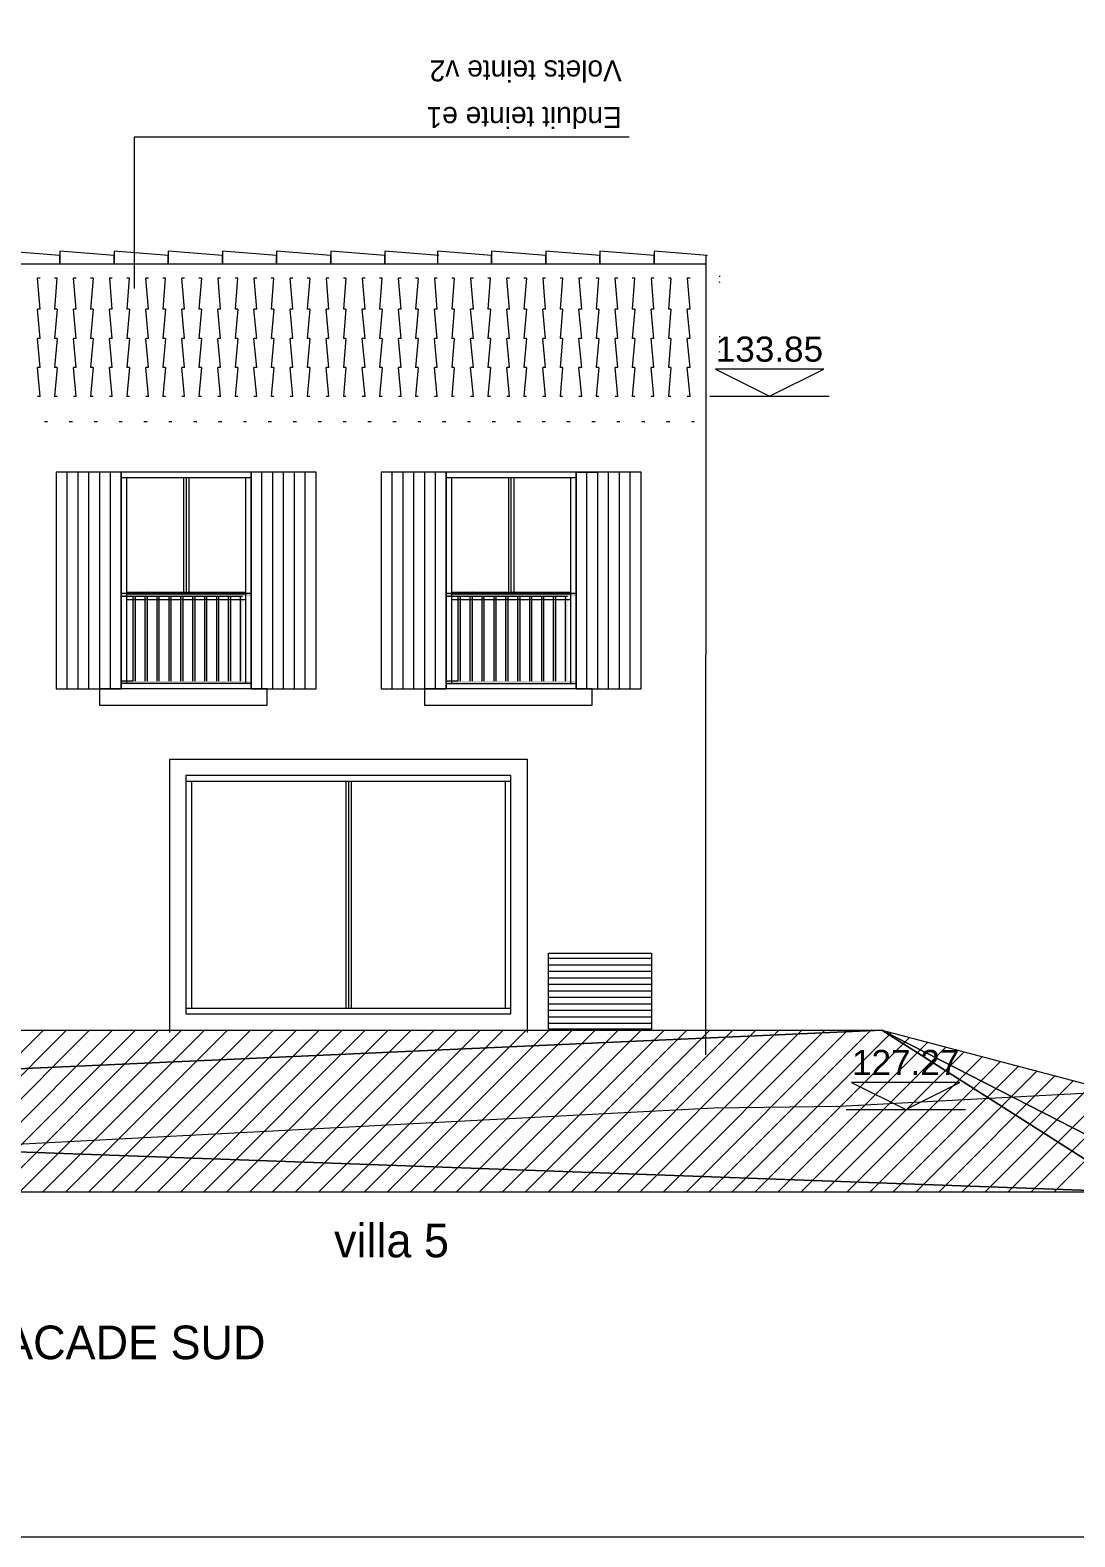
# Model space of a CAD drawing. Header units: metres. Extents: x 1.8 to 61.8, y -55.6 to -11.3.
# Drawn here: x 19.09 to 23.91, y -53.31 to -46.36 of the extents above; entities that cross this region are included whole.
import ezdxf
from ezdxf.enums import TextEntityAlignment as Align
from ezdxf.lldxf.tags import DXFTag

# ---------------------------------------------------------------- set-up
doc = ezdxf.new("R2010")
doc.units = ezdxf.units.M
doc.header["$MEASUREMENT"] = 0
for name, color, linetype in [('Calque commun', 7, 'Continuous'), ('Calque59', 7, 'Continuous'), ('Cotations', 7, 'Continuous'), ('Textes', 7, 'Continuous')]:
    doc.layers.add(name, color=color, linetype=linetype)
doc.styles.add('Arial', font='arial.ttf', dxfattribs={"height": 0.231939})
doc.styles.add('Century Gothic', font='GOTHIC.TTF', dxfattribs={"height": 0.310302})
doc.styles.add('Century Gothic2', font='GOTHIC.TTF', dxfattribs={"height": 0.193938})
tags = doc.linetypes.add('HIDDEN', pattern=[0.375, 0.25, -0.125]).pattern_tags.tags
tags[6:7] = [DXFTag(74, 4), DXFTag(75, 0), DXFTag(340, '0'), DXFTag(46, 1.0), DXFTag(50, 0.0), DXFTag(44, 0.0), DXFTag(45, 0.0)]
tags[4:5] = [DXFTag(74, 4), DXFTag(75, 0), DXFTag(340, '0'), DXFTag(46, 1.0), DXFTag(50, 0.0), DXFTag(44, 0.0), DXFTag(45, 0.0)]

# ---------------------------------------------------------------- blocks, each defined once
blk = doc.blocks.new('hatch5')
at = {"layer": 'Calque commun', "color": 8, "linetype": 'Continuous', "lineweight": 9}
for p, q in [((-52.078, 14.058), (-52.078, 12.058)), ((-51.978, 14.058), (-51.978, 12.058)), ((-51.878, 14.058), (-51.878, 12.058)), ((-51.778, 14.058), (-51.778, 12.058)), ((-51.678, 14.058), (-51.678, 12.058)), ((-51.578, 14.058), (-51.578, 12.058))]:
    blk.add_line(p, q, dxfattribs=at)
mesh = blk.add_polyface(dxfattribs=at)
corners = [(-51.478, 14.058), (-52.078, 14.058), (-52.078, 12.058), (-51.478, 12.058)]
mesh.append_faces([[corners[k] for k in face] for face in [(0, 1, 2, 3)]], dxfattribs={"color": 8})
blk = doc.blocks.new('hatch6')
at = {"layer": 'Calque commun', "color": 8, "linetype": 'Continuous', "lineweight": 9}
for p, q in [((-55.078, 14.058), (-55.078, 12.058)), ((-54.978, 14.058), (-54.978, 12.058)), ((-54.878, 14.058), (-54.878, 12.058)), ((-54.778, 14.058), (-54.778, 12.058)), ((-54.678, 14.058), (-54.678, 12.058)), ((-54.578, 14.058), (-54.578, 12.058))]:
    blk.add_line(p, q, dxfattribs=at)
mesh = blk.add_polyface(dxfattribs=at)
corners = [(-54.478, 14.058), (-55.078, 14.058), (-55.078, 12.058), (-54.478, 12.058)]
mesh.append_faces([[corners[k] for k in face] for face in [(0, 1, 2, 3)]], dxfattribs={"color": 8})
blk = doc.blocks.new('hatch7')
at = {"layer": 'Calque commun', "color": 8, "linetype": 'Continuous', "lineweight": 9}
for p, q in [((-53.278, 12.058), (-53.278, 14.058)), ((-53.178, 12.058), (-53.178, 14.058)), ((-53.078, 12.058), (-53.078, 14.058)), ((-52.978, 12.058), (-52.978, 14.058)), ((-52.878, 12.058), (-52.878, 14.058)), ((-52.778, 12.058), (-52.778, 14.058))]:
    blk.add_line(p, q, dxfattribs=at)
mesh = blk.add_polyface(dxfattribs=at)
corners = [(-53.278, 14.058), (-53.278, 12.058), (-52.678, 12.058), (-52.678, 14.058)]
mesh.append_faces([[corners[k] for k in face] for face in [(0, 1, 2, 3)]], dxfattribs={"color": 8})
blk = doc.blocks.new('hatch8')
at = {"layer": 'Calque commun', "color": 8, "linetype": 'Continuous', "lineweight": 9}
for p, q in [((-50.278, 12.058), (-50.278, 14.058)), ((-50.178, 12.058), (-50.178, 14.058)), ((-50.078, 12.058), (-50.078, 14.058)), ((-49.978, 12.058), (-49.978, 14.058)), ((-49.878, 12.058), (-49.878, 14.058)), ((-49.778, 12.058), (-49.778, 14.058))]:
    blk.add_line(p, q, dxfattribs=at)
mesh = blk.add_polyface(dxfattribs=at)
corners = [(-50.278, 14.058), (-50.278, 12.058), (-49.678, 12.058), (-49.678, 14.058)]
mesh.append_faces([[corners[k] for k in face] for face in [(0, 1, 2, 3)]], dxfattribs={"color": 8})
blk = doc.blocks.new('hatch12')
at = {"layer": 'Calque commun', "color": 11, "linetype": 'Continuous', "lineweight": 9}
for p, q in [((-50.532, 9.573), (-49.582, 9.573)), ((-50.532, 9.513), (-49.582, 9.513)), ((-50.532, 9.453), (-49.582, 9.453)), ((-50.532, 9.393), (-49.582, 9.393)), ((-50.532, 9.333), (-49.582, 9.333)), ((-50.532, 9.273), (-49.582, 9.273)), ((-50.532, 9.213), (-49.582, 9.213)), ((-50.532, 9.153), (-49.582, 9.153)), ((-50.532, 9.093), (-49.582, 9.093)), ((-50.532, 9.033), (-49.582, 9.033)), ((-50.532, 8.973), (-49.582, 8.973))]:
    blk.add_line(p, q, dxfattribs=at)
mesh = blk.add_polyface(dxfattribs=at)
corners = [(-50.532, 9.619), (-49.582, 9.619), (-49.582, 8.919), (-50.532, 8.919)]
mesh.append_faces([[corners[k] for k in face] for face in [(0, 1, 2, 3)]], dxfattribs={"color": 11})
blk = doc.blocks.new('TOIT FACADE seul680')
at = {"layer": 'Calque commun', "color": 7, "linetype": 'Continuous', "lineweight": 9}
blk.add_line((64.133, -25.9), (64.132, -18.52), dxfattribs=at)
at = {"layer": 'Calque59', "color": 32, "linetype": 'Continuous', "lineweight": 9}
for p, q in [((64.28, -19.019), (64.304, -18.731)), ((64.28, -18.731), (64.305, -18.731)), ((64.456, -18.731), (64.48, -18.731)), ((64.457, -18.731), (64.48, -19.019)), ((64.614, -19.019), (64.637, -18.731)), ((64.614, -18.731), (64.639, -18.731)), ((64.789, -18.731), (64.814, -18.731)), ((64.791, -18.731), (64.814, -19.019)), ((64.947, -19.019), (64.97, -18.731)), ((64.947, -18.731), (64.972, -18.731)), ((65.122, -18.731), (65.147, -18.731)), ((65.124, -18.731), (65.147, -19.019)), ((65.28, -19.019), (65.304, -18.731)), ((65.28, -18.731), (65.305, -18.731)), ((65.456, -18.731), (65.48, -18.731)), ((65.457, -18.731), (65.48, -19.019)), ((65.614, -19.019), (65.637, -18.731)), ((65.614, -18.731), (65.639, -18.731)), ((65.789, -18.731), (65.814, -18.731)), ((65.791, -18.731), (65.814, -19.019)), ((65.947, -19.019), (65.97, -18.731)), ((65.947, -18.731), (65.972, -18.731)), ((66.122, -18.731), (66.147, -18.731)), ((66.124, -18.731), (66.147, -19.019)), ((66.28, -19.019), (66.304, -18.731)), ((66.28, -18.731), (66.305, -18.731)), ((66.456, -18.731), (66.48, -18.731)), ((66.457, -18.731), (66.48, -19.019)), ((66.614, -19.019), (66.637, -18.731)), ((66.614, -18.731), (66.639, -18.731)), ((66.789, -18.731), (66.814, -18.731)), ((66.791, -18.731), (66.814, -19.019)), ((66.947, -19.019), (66.97, -18.731)), ((66.947, -18.731), (66.972, -18.731)), ((67.122, -18.731), (67.147, -18.731)), ((67.124, -18.731), (67.147, -19.019)), ((67.28, -19.019), (67.304, -18.731)), ((67.28, -18.731), (67.305, -18.731)), ((67.456, -18.731), (67.48, -18.731)), ((67.457, -18.731), (67.48, -19.019)), ((67.614, -19.019), (67.637, -18.731)), ((67.614, -18.731), (67.639, -18.731)), ((67.789, -18.731), (67.814, -18.731)), ((67.791, -18.731), (67.814, -19.019)), ((67.947, -19.019), (67.97, -18.731)), ((67.947, -18.731), (67.972, -18.731)), ((68.122, -18.731), (68.147, -18.731)), ((68.124, -18.731), (68.147, -19.019)), ((68.28, -19.019), (68.304, -18.731)), ((68.28, -18.731), (68.305, -18.731)), ((68.455, -18.731), (68.48, -18.731)), ((68.457, -18.731), (68.48, -19.019)), ((68.614, -19.019), (68.637, -18.731)), ((68.614, -18.731), (68.639, -18.731)), ((68.789, -18.731), (68.814, -18.731)), ((68.791, -18.731), (68.814, -19.019)), ((68.947, -19.019), (68.97, -18.731)), ((68.947, -18.731), (68.972, -18.731)), ((69.122, -18.731), (69.147, -18.731)), ((69.124, -18.731), (69.147, -19.019)), ((69.28, -19.019), (69.304, -18.731)), ((69.28, -18.731), (69.305, -18.731)), ((69.455, -18.731), (69.48, -18.731)), ((69.457, -18.731), (69.48, -19.019)), ((69.614, -19.019), (69.637, -18.731)), ((69.614, -18.731), (69.639, -18.731)), ((69.789, -18.731), (69.814, -18.731)), ((69.791, -18.731), (69.814, -19.019)), ((69.947, -19.019), (69.97, -18.731)), ((69.947, -18.731), (69.972, -18.731)), ((70.122, -18.731), (70.147, -18.731)), ((70.124, -18.731), (70.147, -19.019)), ((70.28, -19.019), (70.304, -18.731)), ((70.28, -18.731), (70.305, -18.731)), ((64.28, -19.288), (64.305, -19.019)), ((64.28, -19.019), (64.305, -19.019)), ((64.456, -19.019), (64.48, -19.288)), ((64.456, -19.019), (64.48, -19.019)), ((64.614, -19.288), (64.639, -19.019)), ((64.614, -19.019), (64.639, -19.019)), ((64.789, -19.019), (64.814, -19.288)), ((64.789, -19.019), (64.814, -19.019)), ((64.947, -19.288), (64.972, -19.019)), ((64.947, -19.019), (64.972, -19.019)), ((65.122, -19.019), (65.147, -19.288)), ((65.122, -19.019), (65.147, -19.019)), ((65.28, -19.288), (65.305, -19.019)), ((65.28, -19.019), (65.305, -19.019)), ((65.456, -19.019), (65.48, -19.288)), ((65.456, -19.019), (65.48, -19.019)), ((65.614, -19.288), (65.639, -19.019)), ((65.614, -19.019), (65.639, -19.019)), ((65.789, -19.019), (65.814, -19.288)), ((65.789, -19.019), (65.814, -19.019)), ((65.947, -19.288), (65.972, -19.019)), ((65.947, -19.019), (65.972, -19.019)), ((66.122, -19.019), (66.147, -19.288)), ((66.122, -19.019), (66.147, -19.019)), ((66.28, -19.288), (66.305, -19.019)), ((66.28, -19.019), (66.305, -19.019)), ((66.456, -19.019), (66.48, -19.288)), ((66.456, -19.019), (66.48, -19.019)), ((66.614, -19.288), (66.639, -19.019)), ((66.614, -19.019), (66.639, -19.019)), ((66.789, -19.019), (66.814, -19.288)), ((66.789, -19.019), (66.814, -19.019)), ((66.947, -19.288), (66.972, -19.019)), ((66.947, -19.019), (66.972, -19.019)), ((67.122, -19.019), (67.147, -19.288)), ((67.122, -19.019), (67.147, -19.019)), ((67.28, -19.288), (67.305, -19.019)), ((67.28, -19.019), (67.305, -19.019)), ((67.456, -19.019), (67.48, -19.288)), ((67.456, -19.019), (67.48, -19.019)), ((67.614, -19.288), (67.639, -19.019)), ((67.614, -19.019), (67.639, -19.019)), ((67.789, -19.019), (67.814, -19.288)), ((67.789, -19.019), (67.814, -19.019)), ((67.947, -19.288), (67.972, -19.019)), ((67.947, -19.019), (67.972, -19.019)), ((68.122, -19.019), (68.147, -19.288)), ((68.122, -19.019), (68.147, -19.019)), ((68.28, -19.288), (68.305, -19.019)), ((68.28, -19.019), (68.305, -19.019)), ((68.455, -19.019), (68.48, -19.288)), ((68.455, -19.019), (68.48, -19.019)), ((68.614, -19.288), (68.639, -19.019)), ((68.614, -19.019), (68.639, -19.019)), ((68.789, -19.019), (68.814, -19.288)), ((68.789, -19.019), (68.814, -19.019)), ((68.947, -19.288), (68.972, -19.019)), ((68.947, -19.019), (68.972, -19.019)), ((69.122, -19.019), (69.147, -19.288)), ((69.122, -19.019), (69.147, -19.019)), ((69.28, -19.288), (69.305, -19.019)), ((69.28, -19.019), (69.305, -19.019)), ((69.455, -19.019), (69.48, -19.288)), ((69.455, -19.019), (69.48, -19.019)), ((69.614, -19.288), (69.639, -19.019)), ((69.614, -19.019), (69.639, -19.019)), ((69.789, -19.019), (69.814, -19.288)), ((69.789, -19.019), (69.814, -19.019)), ((69.947, -19.288), (69.972, -19.019)), ((69.947, -19.019), (69.972, -19.019)), ((70.122, -19.019), (70.147, -19.288)), ((70.122, -19.019), (70.147, -19.019)), ((70.28, -19.288), (70.305, -19.019)), ((70.28, -19.019), (70.305, -19.019)), ((64.28, -19.556), (64.305, -19.288)), ((64.28, -19.288), (64.305, -19.288)), ((64.456, -19.288), (64.48, -19.556)), ((64.456, -19.288), (64.48, -19.288)), ((64.614, -19.556), (64.639, -19.288)), ((64.614, -19.288), (64.639, -19.288)), ((64.789, -19.288), (64.814, -19.556)), ((64.789, -19.288), (64.814, -19.288)), ((64.947, -19.556), (64.972, -19.288)), ((64.947, -19.288), (64.972, -19.288)), ((65.122, -19.288), (65.147, -19.556)), ((65.122, -19.288), (65.147, -19.288)), ((65.28, -19.556), (65.305, -19.288)), ((65.28, -19.288), (65.305, -19.288)), ((65.456, -19.288), (65.48, -19.556)), ((65.456, -19.288), (65.48, -19.288)), ((65.614, -19.556), (65.639, -19.288)), ((65.614, -19.288), (65.639, -19.288)), ((65.789, -19.288), (65.814, -19.556)), ((65.789, -19.288), (65.814, -19.288)), ((65.947, -19.556), (65.972, -19.288)), ((65.947, -19.288), (65.972, -19.288)), ((66.122, -19.288), (66.147, -19.556)), ((66.122, -19.288), (66.147, -19.288)), ((66.28, -19.556), (66.305, -19.288)), ((66.28, -19.288), (66.305, -19.288)), ((66.456, -19.288), (66.48, -19.556)), ((66.456, -19.288), (66.48, -19.288)), ((66.614, -19.556), (66.639, -19.288)), ((66.614, -19.288), (66.639, -19.288)), ((66.789, -19.288), (66.814, -19.556)), ((66.789, -19.288), (66.814, -19.288)), ((66.947, -19.556), (66.972, -19.288)), ((66.947, -19.288), (66.972, -19.288)), ((67.122, -19.288), (67.147, -19.556)), ((67.122, -19.288), (67.147, -19.288)), ((67.28, -19.556), (67.305, -19.288)), ((67.28, -19.288), (67.305, -19.288)), ((67.456, -19.288), (67.48, -19.556)), ((67.456, -19.288), (67.48, -19.288)), ((67.614, -19.556), (67.639, -19.288)), ((67.614, -19.288), (67.639, -19.288)), ((67.789, -19.288), (67.814, -19.556)), ((67.789, -19.288), (67.814, -19.288)), ((67.947, -19.556), (67.972, -19.288)), ((67.947, -19.288), (67.972, -19.288)), ((68.122, -19.288), (68.147, -19.556)), ((68.122, -19.288), (68.147, -19.288)), ((68.28, -19.556), (68.305, -19.288)), ((68.28, -19.288), (68.305, -19.288)), ((68.455, -19.288), (68.48, -19.556)), ((68.455, -19.288), (68.48, -19.288)), ((68.614, -19.556), (68.639, -19.288)), ((68.614, -19.288), (68.639, -19.288)), ((68.789, -19.288), (68.814, -19.556)), ((68.789, -19.288), (68.814, -19.288)), ((68.947, -19.556), (68.972, -19.288)), ((68.947, -19.288), (68.972, -19.288)), ((69.122, -19.288), (69.147, -19.556)), ((69.122, -19.288), (69.147, -19.288)), ((69.28, -19.556), (69.305, -19.288)), ((69.28, -19.288), (69.305, -19.288)), ((69.455, -19.288), (69.48, -19.556)), ((69.455, -19.288), (69.48, -19.288)), ((69.614, -19.556), (69.639, -19.288)), ((69.614, -19.288), (69.639, -19.288)), ((69.789, -19.288), (69.814, -19.556)), ((69.789, -19.288), (69.814, -19.288)), ((69.947, -19.556), (69.972, -19.288)), ((69.947, -19.288), (69.972, -19.288)), ((70.122, -19.288), (70.147, -19.556)), ((70.122, -19.288), (70.147, -19.288)), ((70.28, -19.556), (70.305, -19.288)), ((70.28, -19.288), (70.305, -19.288)), ((64.28, -19.825), (64.305, -19.556)), ((64.28, -19.556), (64.305, -19.556)), ((64.456, -19.556), (64.48, -19.825)), ((64.456, -19.556), (64.48, -19.556)), ((64.614, -19.825), (64.639, -19.556)), ((64.614, -19.556), (64.639, -19.556)), ((64.789, -19.556), (64.814, -19.825)), ((64.789, -19.556), (64.814, -19.556)), ((64.947, -19.825), (64.972, -19.556)), ((64.947, -19.556), (64.972, -19.556)), ((65.122, -19.556), (65.147, -19.825)), ((65.122, -19.556), (65.147, -19.556)), ((65.28, -19.825), (65.305, -19.556)), ((65.28, -19.556), (65.305, -19.556)), ((65.456, -19.556), (65.48, -19.825)), ((65.456, -19.556), (65.48, -19.556)), ((65.614, -19.825), (65.639, -19.556)), ((65.614, -19.556), (65.639, -19.556)), ((65.789, -19.556), (65.814, -19.825)), ((65.789, -19.556), (65.814, -19.556)), ((65.947, -19.825), (65.972, -19.556)), ((65.947, -19.556), (65.972, -19.556)), ((66.122, -19.556), (66.147, -19.825)), ((66.122, -19.556), (66.147, -19.556)), ((66.28, -19.825), (66.305, -19.556)), ((66.28, -19.556), (66.305, -19.556)), ((66.456, -19.556), (66.48, -19.825)), ((66.456, -19.556), (66.48, -19.556)), ((66.614, -19.825), (66.639, -19.556)), ((66.614, -19.556), (66.639, -19.556)), ((66.789, -19.556), (66.814, -19.825)), ((66.789, -19.556), (66.814, -19.556)), ((66.947, -19.825), (66.972, -19.556)), ((66.947, -19.556), (66.972, -19.556)), ((67.122, -19.556), (67.147, -19.825)), ((67.122, -19.556), (67.147, -19.556)), ((67.28, -19.825), (67.305, -19.556)), ((67.28, -19.556), (67.305, -19.556)), ((67.456, -19.556), (67.48, -19.825)), ((67.456, -19.556), (67.48, -19.556)), ((67.614, -19.825), (67.639, -19.556)), ((67.614, -19.556), (67.639, -19.556)), ((67.789, -19.556), (67.814, -19.825)), ((67.789, -19.556), (67.814, -19.556)), ((67.947, -19.825), (67.972, -19.556)), ((67.947, -19.556), (67.972, -19.556)), ((68.122, -19.556), (68.147, -19.825)), ((68.122, -19.556), (68.147, -19.556)), ((68.28, -19.825), (68.305, -19.556)), ((68.28, -19.556), (68.305, -19.556)), ((68.455, -19.556), (68.48, -19.825)), ((68.455, -19.556), (68.48, -19.556)), ((68.614, -19.825), (68.639, -19.556)), ((68.614, -19.556), (68.639, -19.556)), ((68.789, -19.556), (68.814, -19.825)), ((68.789, -19.556), (68.814, -19.556)), ((68.947, -19.825), (68.972, -19.556)), ((68.947, -19.556), (68.972, -19.556)), ((69.122, -19.556), (69.147, -19.825)), ((69.122, -19.556), (69.147, -19.556)), ((69.28, -19.825), (69.305, -19.556)), ((69.28, -19.556), (69.305, -19.556)), ((69.455, -19.556), (69.48, -19.825)), ((69.455, -19.556), (69.48, -19.556)), ((69.614, -19.825), (69.639, -19.556)), ((69.614, -19.556), (69.639, -19.556)), ((69.789, -19.556), (69.814, -19.825)), ((69.789, -19.556), (69.814, -19.556)), ((69.947, -19.825), (69.972, -19.556)), ((69.947, -19.556), (69.972, -19.556)), ((70.122, -19.556), (70.147, -19.825)), ((70.122, -19.556), (70.147, -19.556)), ((70.28, -19.825), (70.305, -19.556)), ((70.28, -19.556), (70.305, -19.556)), ((64.28, -19.825), (64.305, -19.825)), ((64.456, -19.825), (64.48, -19.825)), ((64.614, -19.825), (64.639, -19.825)), ((64.789, -19.825), (64.814, -19.825)), ((64.947, -19.825), (64.972, -19.825)), ((65.122, -19.825), (65.147, -19.825)), ((65.28, -19.825), (65.305, -19.825)), ((65.456, -19.825), (65.48, -19.825)), ((65.614, -19.825), (65.639, -19.825)), ((65.789, -19.825), (65.814, -19.825)), ((65.947, -19.825), (65.972, -19.825)), ((66.122, -19.825), (66.147, -19.825)), ((66.28, -19.825), (66.305, -19.825)), ((66.456, -19.825), (66.48, -19.825)), ((66.614, -19.825), (66.639, -19.825)), ((66.789, -19.825), (66.814, -19.825)), ((66.947, -19.825), (66.972, -19.825)), ((67.122, -19.825), (67.147, -19.825)), ((67.28, -19.825), (67.305, -19.825)), ((67.456, -19.825), (67.48, -19.825)), ((67.614, -19.825), (67.639, -19.825)), ((67.789, -19.825), (67.814, -19.825)), ((67.947, -19.825), (67.972, -19.825)), ((68.122, -19.825), (68.147, -19.825)), ((68.28, -19.825), (68.305, -19.825)), ((68.455, -19.825), (68.48, -19.825)), ((68.614, -19.825), (68.639, -19.825)), ((68.789, -19.825), (68.814, -19.825)), ((68.947, -19.825), (68.972, -19.825)), ((69.122, -19.825), (69.147, -19.825)), ((69.28, -19.825), (69.305, -19.825)), ((69.455, -19.825), (69.48, -19.825)), ((69.614, -19.825), (69.639, -19.825)), ((69.789, -19.825), (69.814, -19.825)), ((69.947, -19.825), (69.972, -19.825)), ((70.122, -19.825), (70.147, -19.825)), ((70.28, -19.825), (70.305, -19.825)), ((64.238, -20.058), (64.267, -20.058)), ((64.467, -20.058), (64.497, -20.058)), ((64.697, -20.058), (64.727, -20.058)), ((64.927, -20.058), (64.956, -20.058)), ((65.156, -20.058), (65.186, -20.058)), ((65.386, -20.058), (65.416, -20.058)), ((65.616, -20.058), (65.646, -20.058)), ((65.846, -20.058), (65.875, -20.058)), ((66.075, -20.058), (66.105, -20.058)), ((66.305, -20.058), (66.335, -20.058)), ((66.535, -20.058), (66.565, -20.058)), ((66.765, -20.058), (66.794, -20.058)), ((66.994, -20.058), (67.024, -20.058)), ((67.224, -20.058), (67.254, -20.058)), ((67.454, -20.058), (67.483, -20.058)), ((67.683, -20.058), (67.713, -20.058)), ((67.913, -20.058), (67.943, -20.058)), ((68.143, -20.058), (68.173, -20.058)), ((68.373, -20.058), (68.402, -20.058)), ((68.602, -20.058), (68.632, -20.058)), ((68.832, -20.058), (68.862, -20.058)), ((69.062, -20.058), (69.092, -20.058)), ((69.292, -20.058), (69.321, -20.058)), ((69.521, -20.058), (69.551, -20.058)), ((69.751, -20.058), (69.781, -20.058)), ((69.981, -20.058), (70.01, -20.058)), ((70.21, -20.058), (70.24, -20.058))]:
    blk.add_line(p, q, dxfattribs=at)
for points in [[(64.118, -18.521, 0), (64.612, -18.481, 0), (64.612, -18.599, 0), (64.132, -18.599, 0)], [(64.612, -18.521, 0), (65.112, -18.481, 0), (65.112, -18.599, 0), (64.612, -18.599, 0), (64.612, -18.521, 0)], [(65.112, -18.521, 0), (65.612, -18.481, 0), (65.612, -18.599, 0), (65.112, -18.599, 0), (65.112, -18.521, 0)], [(65.612, -18.521, 0), (66.112, -18.481, 0), (66.112, -18.599, 0), (65.612, -18.599, 0), (65.612, -18.521, 0)], [(66.112, -18.521, 0), (66.612, -18.481, 0), (66.612, -18.599, 0), (66.112, -18.599, 0), (66.112, -18.521, 0)], [(66.598, -18.521, 0), (67.097, -18.481, 0), (67.097, -18.599, 0), (66.612, -18.599, 0)], [(67.097, -18.521, 0), (67.597, -18.481, 0), (67.597, -18.599, 0), (67.097, -18.599, 0), (67.097, -18.521, 0)], [(67.597, -18.521, 0), (68.097, -18.481, 0), (68.097, -18.599, 0), (67.597, -18.599, 0), (67.597, -18.521, 0)], [(68.097, -18.521, 0), (68.597, -18.481, 0), (68.597, -18.599, 0), (68.097, -18.599, 0), (68.097, -18.521, 0)], [(68.597, -18.521, 0), (69.097, -18.481, 0), (69.097, -18.599, 0), (68.597, -18.599, 0), (68.597, -18.521, 0)], [(69.097, -18.521, 0), (69.597, -18.481, 0), (69.597, -18.599, 0), (69.097, -18.599, 0), (69.097, -18.521, 0)], [(69.597, -18.521, 0), (70.097, -18.481, 0), (70.097, -18.599, 0), (69.597, -18.599, 0), (69.597, -18.521, 0)], [(70.097, -18.521, 0), (70.601, -18.481, 0), (70.601, -18.599, 0), (70.097, -18.599, 0), (70.097, -18.521, 0)]]:
    blk.add_polyline3d(points, dxfattribs=at)
blk = doc.blocks.new('Block4')
at = {"layer": 'Calque commun', "color": 0, "linetype": 'Continuous', "lineweight": 9}
blk.add_line((-0.55, 0), (0.55, 0), dxfattribs=at)
blk.add_polyline3d([(-0.5, 0.25, 0), (0, 0, 0), (0.5, 0.25, 0), (-0.5, 0.25, 0)], dxfattribs=at)
blk = doc.blocks.new('Lvl1')
at = {"layer": 'Calque commun', "color": 0, "linetype": 'ByBlock', "lineweight": -2}
blk.add_blockref('Block4', (0, 0), dxfattribs=at)
blk = doc.blocks.new('FACADE VILLA 4 5-5')
at = {"layer": 'Cotations', "color": 250, "linetype": 'ByBlock', "lineweight": -2}
blk.add_blockref('Lvl1', (-47.234, 8.175), dxfattribs=at)
at = {"layer": 'Cotations', "color": 212, "linetype": 'ByBlock', "lineweight": -2, "style": 'Arial'}
blk.add_text('127.27', height=0.2319, dxfattribs=at).set_placement((-47.235, 8.425), align=Align.BOTTOM_CENTER)
blk = doc.blocks.new('FACADE VILLA 4 5-6')
at = {"layer": 'Cotations', "color": 250, "linetype": 'ByBlock', "lineweight": -2}
blk.add_blockref('Lvl1', (-48.492, 14.758), dxfattribs=at)
at = {"layer": 'Cotations', "color": 212, "linetype": 'ByBlock', "lineweight": -2, "style": 'Arial'}
blk.add_text('133.85', height=0.2319, dxfattribs=at).set_placement((-48.493, 15.008), align=Align.BOTTOM_CENTER)
blk = doc.blocks.new('hatch14')
at = {"layer": 'Calque commun', "color": 7, "linetype": 'Continuous', "lineweight": 9}
for p, q in [((-55.194, 8.908), (-56.688, 7.414)), ((-54.981, 8.908), (-56.476, 7.414)), ((-54.769, 8.908), (-56.264, 7.414)), ((-54.557, 8.908), (-56.052, 7.414)), ((-54.345, 8.908), (-55.839, 7.414)), ((-54.133, 8.908), (-55.627, 7.414)), ((-53.921, 8.908), (-55.415, 7.414)), ((-53.709, 8.908), (-55.203, 7.414)), ((-53.497, 8.908), (-54.991, 7.414)), ((-53.284, 8.908), (-54.779, 7.414)), ((-53.072, 8.908), (-54.567, 7.414)), ((-52.86, 8.908), (-54.355, 7.414)), ((-52.648, 8.908), (-54.142, 7.414)), ((-52.436, 8.908), (-53.93, 7.414)), ((-52.224, 8.908), (-53.718, 7.414)), ((-52.012, 8.908), (-53.506, 7.414)), ((-51.799, 8.908), (-53.294, 7.414)), ((-51.587, 8.908), (-53.082, 7.414)), ((-51.375, 8.908), (-52.87, 7.414)), ((-51.163, 8.908), (-52.657, 7.414)), ((-50.951, 8.908), (-52.445, 7.414)), ((-50.739, 8.908), (-52.233, 7.414)), ((-50.527, 8.908), (-52.021, 7.414)), ((-50.315, 8.908), (-51.809, 7.414)), ((-50.102, 8.908), (-51.597, 7.414)), ((-49.89, 8.908), (-51.385, 7.414)), ((-49.678, 8.908), (-51.173, 7.414)), ((-49.466, 8.908), (-50.96, 7.414)), ((-49.254, 8.908), (-50.748, 7.414)), ((-49.042, 8.908), (-50.536, 7.414)), ((-48.83, 8.908), (-50.324, 7.414)), ((-48.617, 8.908), (-50.112, 7.414)), ((-48.405, 8.908), (-49.9, 7.414)), ((-48.193, 8.908), (-49.688, 7.414)), ((-47.981, 8.908), (-49.475, 7.414)), ((-47.769, 8.908), (-49.263, 7.414)), ((-47.557, 8.908), (-49.051, 7.414)), ((-47.368, 8.885), (-48.839, 7.414)), ((-47.2, 8.841), (-48.627, 7.414)), ((-47.032, 8.797), (-48.415, 7.414)), ((-46.864, 8.752), (-48.203, 7.414)), ((-46.696, 8.708), (-47.991, 7.414)), ((-46.529, 8.664), (-47.778, 7.414)), ((-46.361, 8.62), (-47.566, 7.414)), ((-46.193, 8.575), (-47.354, 7.414)), ((-46.025, 8.531), (-47.142, 7.414)), ((-45.857, 8.487), (-46.93, 7.414)), ((-45.69, 8.442), (-46.718, 7.414)), ((-45.522, 8.398), (-46.506, 7.414)), ((-45.354, 8.354), (-46.293, 7.414)), ((-45.186, 8.309), (-46.081, 7.414)), ((-45.143, 8.14), (-45.869, 7.414))]:
    blk.add_line(p, q, dxfattribs=at)
at = {"layer": 'Calque commun', "color": 7, "linetype": 'Continuous', "lineweight": 18}
mesh = blk.add_polyface(dxfattribs=at)
corners = [(-45.143, 8.298), (-45.143, 7.728), (-47.455, 8.908), (-64.919, 8.128), (-45.102, 7.414), (-66.295, 7.414), (-66.295, 8.128), (-63.967, 8.908), (-45.102, 7.728)]
mesh.append_faces([[corners[k] for k in face] for face in [(4, 1, 8)]], dxfattribs={"vtx0": -1, "color": 7})
mesh.append_faces([[corners[k] for k in face] for face in [(3, 2, 4), (4, 2, 1)]], dxfattribs={"vtx0": -1, "vtx1": -1, "vtx2": -1, "color": 7})
mesh.append_faces([[corners[k] for k in face] for face in [(3, 4, 5)]], dxfattribs={"vtx0": -1, "vtx2": -1, "color": 7})
mesh.append_faces([[corners[k] for k in face] for face in [(0, 1, 2), (6, 3, 5)]], dxfattribs={"vtx1": -1, "color": 7})
mesh.append_faces([[corners[k] for k in face] for face in [(3, 7, 2)]], dxfattribs={"vtx2": -1, "color": 7})
blk = doc.blocks.new('FACADE VILLA 4 5-28')
at = {"layer": 'Calque commun', "color": 7, "linetype": 'Continuous', "lineweight": 9}
for p, q in [((-48.957, 15.867), (-48.948, 15.867)), ((-48.957, 15.812), (-48.948, 15.815)), ((-48.957, 15.31), (-48.948, 15.31)), ((-48.957, 15.255), (-48.948, 15.258)), ((-48.957, 15.17), (-48.948, 15.173)), ((-54.478, 14.058), (-54.678, 14.058)), ((-54.478, 14.058), (-54.478, 12.083)), ((-53.278, 14.058), (-54.478, 14.058)), ((-53.078, 14.058), (-53.278, 14.058)), ((-53.278, 12.058), (-53.278, 14.058)), ((-51.878, 14.058), (-52.078, 14.058)), ((-51.678, 14.058), (-51.878, 14.058)), ((-51.478, 14.058), (-51.678, 14.058)), ((-51.478, 14.058), (-51.478, 12.083)), ((-50.278, 14.058), (-51.478, 14.058)), ((-50.278, 12.058), (-50.278, 14.058)), ((-50.278, 14.058), (-50.278, 14.058)), ((-50.278, 14.058), (-50.278, 14.058)), ((-50.278, 14.058), (-50.078, 14.058)), ((-54.478, 14.008), (-54.428, 14.008)), ((-54.428, 14.008), (-54.428, 12.108)), ((-54.428, 14.008), (-53.278, 14.008)), ((-53.903, 14.008), (-53.903, 12.934)), ((-53.878, 14.008), (-53.878, 12.934)), ((-53.853, 14.008), (-53.853, 12.934)), ((-53.328, 14.008), (-53.328, 12.934)), ((-51.478, 14.008), (-51.428, 14.008)), ((-51.428, 14.008), (-51.428, 12.934)), ((-51.428, 14.008), (-50.903, 14.008)), ((-50.903, 14.008), (-50.903, 12.934)), ((-50.903, 14.008), (-50.278, 14.008)), ((-50.878, 12.934), (-50.878, 14.008)), ((-50.853, 14.008), (-50.853, 12.934)), ((-50.328, 14.008), (-50.328, 12.934)), ((-54.478, 12.942), (-53.478, 12.942)), ((-54.428, 12.95), (-53.328, 12.95)), ((-54.428, 12.95), (-54.368, 12.95)), ((-54.428, 12.942), (-53.878, 12.942)), ((-54.428, 12.934), (-53.878, 12.934)), ((-54.348, 12.95), (-54.258, 12.95)), ((-54.285, 12.956), (-54.285, 12.956)), ((-54.285, 12.956), (-54.285, 12.956)), ((-54.258, 12.942), (-53.278, 12.942)), ((-54.238, 12.95), (-54.148, 12.95)), ((-54.234, 12.956), (-54.234, 12.956)), ((-54.234, 12.956), (-54.234, 12.956)), ((-54.208, 12.95), (-54.148, 12.95)), ((-54.128, 12.95), (-54.038, 12.95)), ((-54.128, 12.95), (-54.038, 12.95)), ((-54.018, 12.95), (-53.928, 12.95)), ((-54.018, 12.95), (-53.928, 12.95)), ((-53.908, 12.95), (-53.818, 12.95)), ((-53.908, 12.95), (-53.818, 12.95)), ((-53.878, 12.942), (-53.853, 12.942)), ((-53.878, 12.934), (-53.853, 12.934)), ((-53.853, 12.942), (-53.328, 12.942)), ((-53.853, 12.934), (-53.328, 12.934)), ((-53.798, 12.95), (-53.708, 12.95)), ((-53.798, 12.95), (-53.708, 12.95)), ((-53.688, 12.95), (-53.598, 12.95)), ((-53.688, 12.95), (-53.598, 12.95)), ((-53.578, 12.95), (-53.488, 12.95)), ((-53.468, 12.95), (-53.378, 12.95)), ((-53.328, 12.95), (-53.328, 12.95)), ((-53.328, 12.95), (-53.328, 12.95)), ((-53.328, 12.942), (-53.328, 12.95)), ((-53.328, 12.934), (-53.328, 12.884)), ((-51.478, 12.942), (-50.478, 12.942)), ((-51.428, 12.95), (-50.328, 12.95)), ((-51.428, 12.95), (-51.368, 12.95)), ((-51.428, 12.942), (-50.878, 12.942)), ((-51.428, 12.934), (-50.878, 12.934)), ((-51.428, 12.934), (-51.428, 12.884)), ((-51.348, 12.95), (-51.258, 12.95)), ((-51.285, 12.956), (-51.285, 12.956)), ((-51.285, 12.956), (-51.285, 12.956)), ((-51.258, 12.942), (-50.278, 12.942)), ((-51.238, 12.95), (-51.148, 12.95)), ((-51.234, 12.956), (-51.234, 12.956)), ((-51.234, 12.956), (-51.234, 12.956)), ((-51.208, 12.95), (-51.148, 12.95)), ((-51.128, 12.95), (-51.038, 12.95)), ((-51.128, 12.95), (-51.038, 12.95)), ((-51.018, 12.95), (-50.928, 12.95)), ((-51.018, 12.95), (-50.928, 12.95)), ((-50.908, 12.95), (-50.818, 12.95)), ((-50.908, 12.95), (-50.818, 12.95)), ((-50.878, 12.942), (-50.853, 12.942)), ((-50.878, 12.934), (-50.853, 12.934)), ((-50.853, 12.942), (-50.328, 12.942)), ((-50.853, 12.934), (-50.328, 12.934)), ((-50.798, 12.95), (-50.708, 12.95)), ((-50.798, 12.95), (-50.708, 12.95)), ((-50.688, 12.95), (-50.598, 12.95)), ((-50.688, 12.95), (-50.598, 12.95)), ((-50.578, 12.95), (-50.488, 12.95)), ((-50.468, 12.95), (-50.378, 12.95)), ((-50.328, 12.95), (-50.328, 12.95)), ((-50.328, 12.95), (-50.328, 12.95)), ((-50.328, 12.942), (-50.328, 12.95)), ((-50.328, 12.934), (-50.328, 12.884)), ((-54.368, 12.912), (-54.478, 12.912)), ((-54.428, 12.884), (-53.328, 12.884)), ((-54.368, 12.912), (-54.368, 12.13)), ((-54.348, 12.912), (-54.368, 12.912)), ((-54.258, 12.912), (-54.348, 12.912)), ((-54.348, 12.912), (-54.348, 12.13)), ((-54.258, 12.912), (-54.258, 12.13)), ((-54.238, 12.912), (-54.258, 12.912)), ((-54.148, 12.912), (-54.258, 12.912)), ((-54.148, 12.912), (-54.238, 12.912)), ((-54.238, 12.912), (-54.238, 12.13)), ((-54.148, 12.912), (-54.148, 12.13)), ((-54.128, 12.912), (-54.148, 12.912)), ((-54.148, 12.912), (-54.148, 12.13)), ((-54.128, 12.912), (-54.148, 12.912)), ((-54.038, 12.912), (-54.128, 12.912)), ((-54.128, 12.912), (-54.128, 12.13)), ((-54.038, 12.912), (-54.128, 12.912)), ((-54.128, 12.912), (-54.128, 12.13)), ((-54.038, 12.912), (-54.038, 12.13)), ((-54.018, 12.912), (-54.038, 12.912)), ((-54.038, 12.912), (-54.038, 12.13)), ((-54.018, 12.912), (-54.038, 12.912)), ((-53.928, 12.912), (-54.018, 12.912)), ((-54.018, 12.912), (-54.018, 12.13)), ((-53.928, 12.912), (-54.018, 12.912)), ((-54.018, 12.912), (-54.018, 12.13)), ((-53.928, 12.912), (-53.928, 12.13)), ((-53.908, 12.912), (-53.928, 12.912)), ((-53.928, 12.912), (-53.928, 12.13)), ((-53.908, 12.912), (-53.928, 12.912)), ((-53.818, 12.912), (-53.908, 12.912)), ((-53.908, 12.912), (-53.908, 12.13)), ((-53.818, 12.912), (-53.908, 12.912)), ((-53.908, 12.912), (-53.908, 12.13)), ((-53.818, 12.912), (-53.818, 12.13)), ((-53.798, 12.912), (-53.818, 12.912)), ((-53.818, 12.912), (-53.818, 12.13)), ((-53.798, 12.912), (-53.818, 12.912)), ((-53.708, 12.912), (-53.798, 12.912)), ((-53.798, 12.912), (-53.798, 12.13)), ((-53.708, 12.912), (-53.798, 12.912)), ((-53.798, 12.912), (-53.798, 12.13)), ((-53.708, 12.912), (-53.708, 12.13)), ((-53.688, 12.912), (-53.708, 12.912)), ((-53.708, 12.912), (-53.708, 12.13)), ((-53.688, 12.912), (-53.708, 12.912)), ((-53.598, 12.912), (-53.688, 12.912)), ((-53.688, 12.912), (-53.688, 12.13)), ((-53.598, 12.912), (-53.688, 12.912)), ((-53.688, 12.912), (-53.688, 12.13)), ((-53.598, 12.912), (-53.598, 12.13)), ((-53.578, 12.912), (-53.598, 12.912)), ((-53.598, 12.912), (-53.598, 12.13)), ((-53.578, 12.912), (-53.598, 12.912)), ((-53.488, 12.912), (-53.578, 12.912)), ((-53.578, 12.912), (-53.578, 12.13)), ((-53.488, 12.912), (-53.488, 12.13)), ((-53.468, 12.912), (-53.488, 12.912)), ((-53.378, 12.912), (-53.468, 12.912)), ((-53.468, 12.912), (-53.468, 12.13)), ((-53.378, 12.912), (-53.378, 12.13)), ((-53.358, 12.912), (-53.378, 12.912)), ((-53.328, 12.884), (-53.328, 12.884)), ((-53.328, 12.884), (-53.328, 12.884)), ((-53.328, 12.884), (-53.328, 12.108)), ((-51.368, 12.912), (-51.478, 12.912)), ((-51.428, 12.884), (-50.328, 12.884)), ((-51.428, 12.884), (-51.428, 12.108)), ((-51.368, 12.912), (-51.368, 12.13)), ((-51.348, 12.912), (-51.368, 12.912)), ((-51.258, 12.912), (-51.348, 12.912)), ((-51.348, 12.912), (-51.348, 12.13)), ((-51.258, 12.912), (-51.258, 12.13)), ((-51.238, 12.912), (-51.258, 12.912)), ((-51.148, 12.912), (-51.258, 12.912)), ((-51.148, 12.912), (-51.238, 12.912)), ((-51.238, 12.912), (-51.238, 12.13)), ((-51.148, 12.912), (-51.148, 12.13)), ((-51.128, 12.912), (-51.148, 12.912)), ((-51.148, 12.912), (-51.148, 12.13)), ((-51.128, 12.912), (-51.148, 12.912)), ((-51.038, 12.912), (-51.128, 12.912)), ((-51.128, 12.912), (-51.128, 12.13)), ((-51.038, 12.912), (-51.128, 12.912)), ((-51.128, 12.912), (-51.128, 12.13)), ((-51.038, 12.912), (-51.038, 12.13)), ((-51.018, 12.912), (-51.038, 12.912)), ((-51.038, 12.912), (-51.038, 12.13)), ((-51.018, 12.912), (-51.038, 12.912)), ((-50.928, 12.912), (-51.018, 12.912)), ((-51.018, 12.912), (-51.018, 12.13)), ((-50.928, 12.912), (-51.018, 12.912)), ((-51.018, 12.912), (-51.018, 12.13)), ((-50.928, 12.912), (-50.928, 12.13)), ((-50.908, 12.912), (-50.928, 12.912)), ((-50.928, 12.912), (-50.928, 12.13)), ((-50.908, 12.912), (-50.928, 12.912)), ((-50.818, 12.912), (-50.908, 12.912)), ((-50.908, 12.912), (-50.908, 12.13)), ((-50.818, 12.912), (-50.908, 12.912)), ((-50.908, 12.912), (-50.908, 12.13)), ((-50.818, 12.912), (-50.818, 12.13)), ((-50.798, 12.912), (-50.818, 12.912)), ((-50.818, 12.912), (-50.818, 12.13)), ((-50.798, 12.912), (-50.818, 12.912)), ((-50.708, 12.912), (-50.798, 12.912)), ((-50.798, 12.912), (-50.798, 12.13)), ((-50.708, 12.912), (-50.798, 12.912)), ((-50.798, 12.912), (-50.798, 12.13)), ((-50.708, 12.912), (-50.708, 12.13)), ((-50.688, 12.912), (-50.708, 12.912)), ((-50.708, 12.912), (-50.708, 12.13)), ((-50.688, 12.912), (-50.708, 12.912)), ((-50.598, 12.912), (-50.688, 12.912)), ((-50.688, 12.912), (-50.688, 12.13)), ((-50.598, 12.912), (-50.688, 12.912)), ((-50.688, 12.912), (-50.688, 12.13)), ((-50.598, 12.912), (-50.598, 12.13)), ((-50.578, 12.912), (-50.598, 12.912)), ((-50.598, 12.912), (-50.598, 12.13)), ((-50.578, 12.912), (-50.598, 12.912)), ((-50.488, 12.912), (-50.578, 12.912)), ((-50.578, 12.912), (-50.578, 12.13)), ((-50.488, 12.912), (-50.488, 12.13)), ((-50.468, 12.912), (-50.488, 12.912)), ((-50.378, 12.912), (-50.468, 12.912)), ((-50.468, 12.912), (-50.468, 12.13)), ((-50.378, 12.912), (-50.378, 12.13)), ((-50.358, 12.912), (-50.378, 12.912)), ((-50.328, 12.884), (-50.328, 12.108)), ((-54.368, 12.13), (-54.478, 12.13)), ((-54.428, 12.108), (-54.478, 12.108)), ((-53.278, 12.108), (-54.428, 12.108)), ((-51.368, 12.13), (-51.478, 12.13)), ((-51.478, 12.108), (-50.278, 12.108)), ((-54.478, 12.083), (-54.478, 12.058)), ((-51.478, 12.083), (-51.478, 12.058)), ((-49.049, 11.858), (-49.049, 11.858)), ((-53.879, 11.258), (-53.879, 9.058)), ((-50.879, 11.258), (-53.879, 11.258)), ((-53.879, 11.208), (-50.929, 11.208)), ((-53.829, 11.208), (-53.829, 9.108)), ((-52.404, 11.208), (-52.404, 9.108)), ((-52.379, 11.208), (-52.379, 9.108)), ((-52.354, 11.208), (-52.354, 9.108)), ((-50.929, 11.208), (-50.879, 11.208)), ((-50.929, 9.108), (-50.929, 11.208)), ((-50.879, 9.058), (-50.879, 11.258)), ((-50.929, 9.108), (-53.879, 9.108)), ((-53.879, 9.058), (-50.879, 9.058)), ((-50.879, 9.108), (-50.929, 9.108)), ((-50.879, 9.058), (-50.879, 9.058))]:
    blk.add_line(p, q, dxfattribs=at)
at = {"layer": 'Calque commun', "color": 26, "linetype": 'HIDDEN', "lineweight": 18}
for p, q in [((-47.844, 8.206), (-43.488, 8.442)), ((-49.006, 8.193), (-47.844, 8.206)), ((-55.897, 7.833), (-49.006, 8.193))]:
    blk.add_line(p, q, dxfattribs=at)
at = {"layer": 'Calque commun', "color": 5, "linetype": 'Continuous', "lineweight": 18}
blk.add_polyline3d([(-49.787, 17.151, 0), (-54.358, 17.151, 0), (-54.358, 15.753, 0)], dxfattribs=at)
at = {"layer": 'Calque commun', "color": 5, "linetype": 'Continuous', "lineweight": 9}
blk.add_polyline3d([(-54.029, 8.887, 0), (-54.029, 11.408, 0), (-50.729, 11.408, 0), (-50.729, 8.887, 0)], dxfattribs=at)
at = {"layer": 'Calque commun', "color": 18, "linetype": 'Continuous', "lineweight": 9}
for points in [[(-54.478, 12.942), (-53.478, 12.942), (-54.478, 12.912), (-53.478, 12.912)], [(-54.258, 12.942), (-53.278, 12.942), (-54.258, 12.912), (-53.278, 12.912)], [(-51.478, 12.942), (-50.478, 12.942), (-51.478, 12.912), (-50.478, 12.912)], [(-51.258, 12.942), (-50.278, 12.942), (-51.258, 12.912), (-50.278, 12.912)], [(-54.348, 12.912), (-54.368, 12.912), (-54.348, 12.13), (-54.368, 12.13)], [(-54.238, 12.912), (-54.258, 12.912), (-54.238, 12.13), (-54.258, 12.13)], [(-54.128, 12.912), (-54.148, 12.912), (-54.128, 12.13), (-54.148, 12.13)], [(-54.128, 12.912), (-54.148, 12.912), (-54.128, 12.13), (-54.148, 12.13)], [(-54.018, 12.912), (-54.038, 12.912), (-54.018, 12.13), (-54.038, 12.13)], [(-54.018, 12.912), (-54.038, 12.912), (-54.018, 12.13), (-54.038, 12.13)], [(-53.908, 12.912), (-53.928, 12.912), (-53.908, 12.13), (-53.928, 12.13)], [(-53.908, 12.912), (-53.928, 12.912), (-53.908, 12.13), (-53.928, 12.13)], [(-53.798, 12.912), (-53.818, 12.912), (-53.798, 12.13), (-53.818, 12.13)], [(-53.798, 12.912), (-53.818, 12.912), (-53.798, 12.13), (-53.818, 12.13)], [(-53.688, 12.912), (-53.708, 12.912), (-53.688, 12.13), (-53.708, 12.13)], [(-53.688, 12.912), (-53.708, 12.912), (-53.688, 12.13), (-53.708, 12.13)], [(-53.578, 12.912), (-53.598, 12.912), (-53.578, 12.13), (-53.598, 12.13)], [(-53.578, 12.912), (-53.598, 12.912), (-53.578, 12.13), (-53.598, 12.13)], [(-53.468, 12.912), (-53.488, 12.912), (-53.468, 12.13), (-53.488, 12.13)], [(-53.358, 12.912), (-53.378, 12.912), (-53.358, 12.13), (-53.378, 12.13)], [(-51.348, 12.912), (-51.368, 12.912), (-51.348, 12.13), (-51.368, 12.13)], [(-51.238, 12.912), (-51.258, 12.912), (-51.238, 12.13), (-51.258, 12.13)], [(-51.128, 12.912), (-51.148, 12.912), (-51.128, 12.13), (-51.148, 12.13)], [(-51.128, 12.912), (-51.148, 12.912), (-51.128, 12.13), (-51.148, 12.13)], [(-51.018, 12.912), (-51.038, 12.912), (-51.018, 12.13), (-51.038, 12.13)], [(-51.018, 12.912), (-51.038, 12.912), (-51.018, 12.13), (-51.038, 12.13)], [(-50.908, 12.912), (-50.928, 12.912), (-50.908, 12.13), (-50.928, 12.13)], [(-50.908, 12.912), (-50.928, 12.912), (-50.908, 12.13), (-50.928, 12.13)], [(-50.798, 12.912), (-50.818, 12.912), (-50.798, 12.13), (-50.818, 12.13)], [(-50.798, 12.912), (-50.818, 12.912), (-50.798, 12.13), (-50.818, 12.13)], [(-50.688, 12.912), (-50.708, 12.912), (-50.688, 12.13), (-50.708, 12.13)], [(-50.688, 12.912), (-50.708, 12.912), (-50.688, 12.13), (-50.708, 12.13)], [(-50.578, 12.912), (-50.598, 12.912), (-50.578, 12.13), (-50.598, 12.13)], [(-50.578, 12.912), (-50.598, 12.912), (-50.578, 12.13), (-50.598, 12.13)], [(-50.468, 12.912), (-50.488, 12.912), (-50.468, 12.13), (-50.488, 12.13)], [(-50.358, 12.912), (-50.378, 12.912), (-50.358, 12.13), (-50.378, 12.13)], [(-54.478, 12.13), (-53.478, 12.13), (-54.478, 12.1), (-53.478, 12.1)], [(-54.258, 12.13), (-53.278, 12.13), (-54.258, 12.1), (-53.278, 12.1)], [(-51.478, 12.13), (-50.478, 12.13), (-51.478, 12.1), (-50.478, 12.1)], [(-51.258, 12.13), (-50.278, 12.13), (-51.258, 12.1), (-50.278, 12.1)]]:
    blk.add_trace(points, dxfattribs=at)
at = {"layer": 'Calque commun', "color": 0, "linetype": 'ByBlock', "lineweight": -2, "extrusion": (0, 0, -1), "xscale": -1, "yscale": -1, "zscale": -1, "rotation": -180}
blk.add_blockref('TOIT FACADE seul680', (-15.054, 34.58), dxfattribs=at)
at = {"layer": 'Calque commun', "color": 0, "linetype": 'ByBlock', "lineweight": -2}
for name in ['hatch6', 'hatch7', 'hatch5', 'hatch8', 'hatch12', 'hatch14']:
    blk.add_blockref(name, (0, 0), dxfattribs=at)
at = {"layer": 'Cotations', "color": 212, "linetype": 'ByBlock', "lineweight": -2}
for name in ['FACADE VILLA 4 5-6', 'FACADE VILLA 4 5-5']:
    blk.add_blockref(name, (0, 0), dxfattribs=at)
at = {"layer": 'Calque commun', "color": 5, "linetype": 'ByBlock', "lineweight": -2, "style": 'Century Gothic'}
blk.add_text('FACADE SUD', height=0.3103, dxfattribs=at).set_placement((-55.82, 5.779), align=Align.BOTTOM_LEFT)
at = {"layer": 'Textes', "color": 5, "linetype": 'ByBlock', "lineweight": -2, "style": 'Century Gothic'}
blk.add_text('villa 5', height=0.3103, dxfattribs=at).set_placement((-52.512, 6.719), align=Align.BOTTOM_LEFT)
at = {"layer": 'Textes', "color": 5, "linetype": 'ByBlock', "lineweight": -2, "insert": (-49.856, 17.861), "char_height": 0.19394, "attachment_point": 7, "rotation": 180, "line_spacing_factor": 1.330319, "style": 'Century Gothic2'}
blk.add_mtext('Enduit teinte e1\\PVolets teinte v2', dxfattribs=at)
at = {"layer": 'Cotations', "color": 5, "linetype": 'Continuous', "lineweight": 9}
mesh = blk.add_polyface(dxfattribs=at)
corners = [(-53.128, 12.058), (-54.678, 12.058), (-54.678, 11.908), (-53.128, 11.908)]
mesh.append_faces([[corners[k] for k in face] for face in [(0, 1, 2, 3)]], dxfattribs={"color": 5})
mesh = blk.add_polyface(dxfattribs=at)
corners = [(-50.128, 12.058), (-51.678, 12.058), (-51.678, 11.908), (-50.128, 11.908)]
mesh.append_faces([[corners[k] for k in face] for face in [(0, 1, 2, 3)]], dxfattribs={"color": 5})

msp = doc.modelspace()

# ---------------------------------------------------------------- block references
at = {"layer": 'Cotations', "color": 0, "linetype": 'ByBlock', "lineweight": -2, "xscale": 0.5, "yscale": 0.5, "zscale": 0.5}
msp.add_blockref('FACADE VILLA 4 5-28', (46.7509, -55.4249), dxfattribs=at)

# ---------------------------------------------------------------- meshes
at = {"layer": 'Calque commun', "color": 7, "linetype": 'Continuous', "lineweight": 9}
mesh = msp.add_polyface(dxfattribs=at)
corners = [(61.7636, -11.3086), (1.7636, -11.3086), (1.7636, -53.3086), (61.7636, -53.3086)]
mesh.append_faces([[corners[k] for k in face] for face in [(0, 1, 2, 3)]], dxfattribs={"color": 7})

doc.saveas('drawing.dxf')
